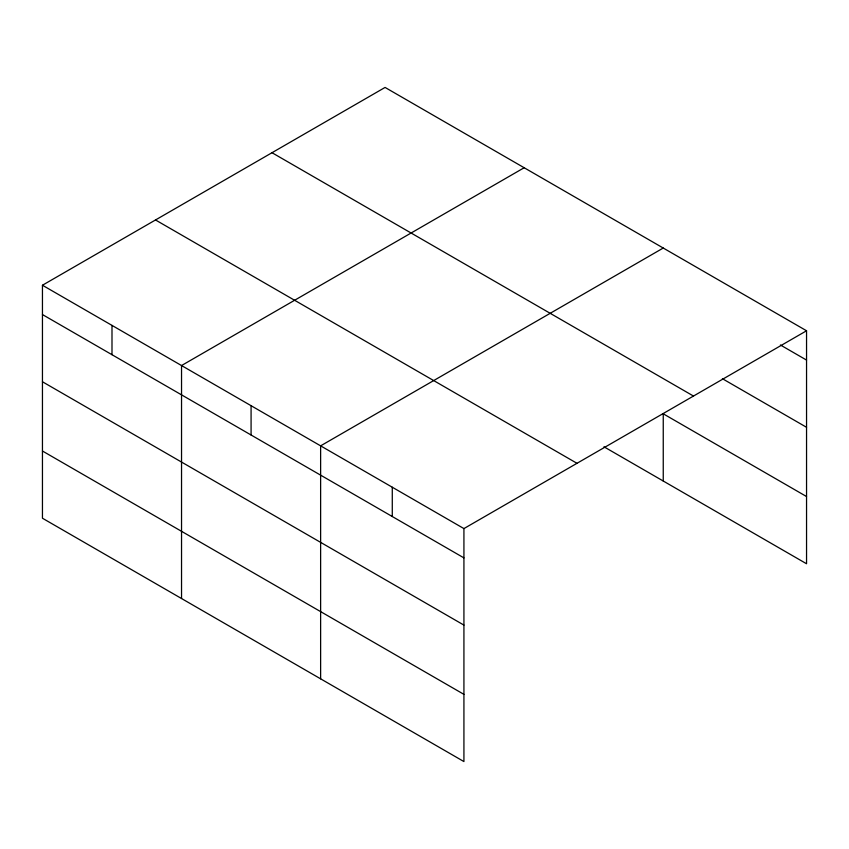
<?xml version="1.0" encoding="UTF-8"?>
<svg xmlns="http://www.w3.org/2000/svg" width="849" height="849" viewBox="0 0 849 849"><rect width="100%" height="100%" fill="white"/><g stroke="black" fill="none" stroke-linecap="round" stroke-linejoin="round"><path stroke-width="1.27" d="M463.925 625.097L463.925 528.587L42.45 285.243L42.45 518.23L463.925 761.564L463.925 625.097L42.45 381.763M603.968 446.797L806.55 563.757L806.55 330.77L385.075 87.436L42.45 285.243M524.162 167.741L181.537 365.548L181.537 598.524M663.249 248.035L320.625 445.852L320.625 678.829M463.925 528.587L806.55 330.77M780.39 344.981L806.55 360.082M722.393 378.696L806.55 427.291M272.009 152.714L693.484 396.048M806.55 496.538L663.249 413.803L663.249 481.022M155.516 219.965L576.991 463.31M42.45 314.554L463.925 557.889M42.45 451.01L463.925 694.355M392.28 487.22L392.28 516.521M251.081 405.695L251.081 435.006M111.994 325.4L111.994 354.702"/></g></svg>
